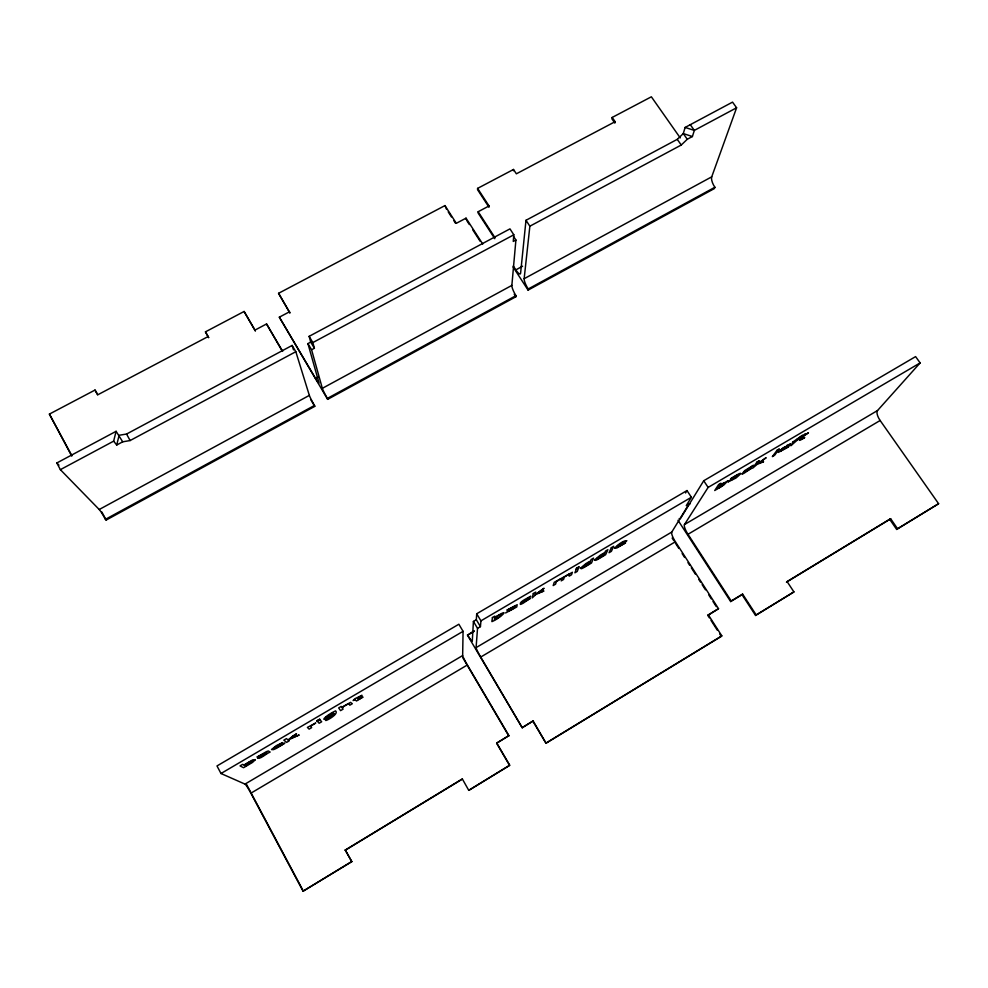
<?xml version="1.0" encoding="UTF-8"?>
<svg xmlns="http://www.w3.org/2000/svg" width="988" height="988" viewBox="0 0 988 988"><rect width="100%" height="100%" fill="white"/><g stroke="black" fill="none" stroke-linecap="round" stroke-linejoin="round"><path stroke-width="1.48" d="M466.027 219.385L466.04 218.15L456.32 223.3L444.958 205.59L278.567 293.3L289.867 312.85L278.567 293.3M345.269 850.038L462.322 778.915L468.757 790.351L509.61 765.441L496.655 743.272L508.906 735.615L467.361 664.973A9.448 0.729 60.1 0 1 462.656 655.563L463.063 631.332L458.864 624.231L216.989 765.947L220.991 773.505L244.999 784.101A9.744 0.926 61.3 0 1 250.878 793.191L303.057 891.201L351.802 861.66L345.269 850.038L351.802 861.66M477.599 188.387L477.562 189.671L488.974 207.208L489.035 205.961L477.599 188.387L513.501 169.467L516.366 173.814L615.116 121.685L612.19 117.448L651.364 96.799L680.238 137.912M489.035 205.961L478.155 211.716L478.118 212.976L494.778 238.688M474.154 630.801L467.485 635.222L522.244 727.773L533.112 720.956L546.018 743.248L532.964 721.289M522.244 727.773L480.724 657.057A9.435 0.827 60 0 1 476.093 647.622L671.778 532.05L689.019 503.991L686.277 505.609L691.365 497.26L686.993 490.554L476.71 613.77L476.315 619.723L473.413 621.427L472.289 641.2A9.374 0.815 60.1 0 1 467.497 634.716M476.093 647.622L477.525 628.356L473.413 621.427M513.402 170.776L513.501 169.467M477.525 628.356L480.427 626.651L480.934 620.847L476.71 613.77M515.909 240.035L511.858 285.396A8.67 2.001 61.7 0 0 515.971 295.647L515.872 296.758L327.646 399.35L327.386 398.399A8.892 0.741 61 0 1 322.335 388.333L311.591 349.777L314.394 348.27L310.726 342.095L309.133 336.34L509.969 228.87L513.822 234.798L513.254 241.455L515.909 240.035L513.612 236.515M513.093 266.97L528.074 290.114L714.423 188.547L714.892 187.263A8.423 3.26 62.6 0 1 711.718 176.84L736.603 107.778L732.54 102.122L685.129 127.44L683.276 133.578L677.262 139.345L525.986 220.299L520.59 273.231A8.633 2.062 62 0 1 515.835 269.885L513.315 266.007M528.074 290.114L528.21 288.99A8.645 2.087 61.8 0 1 524.146 278.715L529.864 226.203L525.986 220.299M468.757 790.351L509.722 765.194L496.729 742.988L508.906 735.615M612.19 117.448L611.905 118.832L614.832 123.068L615.116 121.685M113.645 441.154L116.102 431.311L122.697 441.821L130.12 440.549L295.82 351.703L292.127 345.442L126.563 434.041L119.128 435.263L116.708 445.02L113.645 441.154L60.367 469.658L56.835 462.964L116.102 431.311M529.864 226.203L681.251 145.026L687.278 139.271L692.403 136.529L694.329 130.404L736.603 107.778M685.561 492.975L686.993 490.554M678.027 520.293L730.663 601.569L731.219 601L687.994 534.286A9.164 2.309 58.7 0 1 684.449 524.579L877.529 410.539L920.137 362.905L915.592 356.606L703.728 480.748L680.497 518.49A9.102 2.285 59 0 1 679.176 518.564M684.449 524.579L708.124 487.417L920.137 362.905M709.396 617.871L707.816 615.401L708.334 614.857L718.523 608.682L675.397 541.757A9.176 2.211 58.8 0 1 671.778 532.05M718.523 608.682L707.816 615.401M742.037 594.677L742.606 594.097L756.178 614.931L755.573 615.475L742.037 594.677L730.663 601.569M546.018 743.248L721.277 636.383L721.82 635.877L708.334 614.857M890.608 518.675L889.743 519.392L896.672 529.432L897.549 528.728L890.608 518.675L787.09 581.574L793.932 591.911L755.573 615.475M877.529 410.539A8.917 3.594 57.3 0 0 880.135 420.493L938.6 503.707L896.672 529.432M721.067 484.626L717.486 488.43C720.326 488.294 729.342 479.699 722.092 483.959M785.201 446.798L781.31 449.787L788.548 445.218L782.829 448.021L778.309 452.418L788.325 447.07L788.967 446.218L780.619 450.911L790.733 443.81L786.67 445.551M303.057 891.201L351.567 861.622M546.191 742.951L721.82 635.877M756.178 614.931L793.932 591.911M897.549 528.728L938.6 503.707M522.368 727.464L533.112 720.956M731.219 601L742.606 594.097M345.504 850.1L462.31 779.124M786.436 582.179L889.743 519.392M250.878 793.191L467.361 664.973M480.724 657.057L675.397 541.757M687.994 534.286L880.135 420.493M244.999 784.101L462.656 655.563M800.305 437.61L796.6 439.796L802.627 435.239L792.907 441.957L792.413 442.612L793.92 441.722L790.832 445.749C795.538 441.636 800.194 437.412 805.405 433.856L804.331 435.239L808.443 432.818C802.046 436.931 799.181 440.586 804.751 437.536C802.589 438.919 795.883 443.266 801.577 437.227L800.07 438.104M687.5 505.337L690.143 503.781M468.818 634.444L474.117 631.32M220.991 773.505L463.063 631.332M480.934 620.847L691.365 497.26M60.367 469.658L99.208 509.512A9.164 0.827 60.2 0 1 105.432 519.342L314.468 405.451A8.904 0.655 61 0 1 309.343 395.385L295.82 351.703M327.386 398.399L515.971 295.647M528.21 288.99L714.892 187.263M105.432 519.342L106.148 520.071L314.752 406.377L314.468 405.451M289.546 311.763L279.332 317.173L315.505 378.318L318.21 376.848M515.835 269.885L522.578 266.229M99.208 509.512L309.343 395.385M322.335 388.333L511.858 285.396M524.146 278.715L711.718 176.84M116.708 445.02L122.697 441.821M315.505 378.318A8.867 0.729 61.1 0 0 318.914 382.554L307.923 343.602L310.726 342.095M314.394 348.27L312.838 342.577L513.822 234.798M282.667 351.358L266.55 323.953L254.99 330.091L244.098 311.467L205.455 331.845L208.629 337.575L205.455 331.845M71.766 456.11L49.4 414.096L95.021 390.05L97.689 394.62M208.147 336.525L97.639 394.867L95.021 390.05M685.129 127.44L694.329 130.404L690.291 124.686M692.403 136.529L683.276 133.578L687.278 139.271M56.835 462.964L58.947 465.15M49.4 414.096L71.716 455.419M677.262 139.345L681.251 145.026M703.728 480.748L708.124 487.417M478.155 211.716L494.902 237.577M466.04 218.15L482.749 244.073M672.136 538.052L673.804 540.646M675.471 543.227L678.805 548.402M682.14 553.589L684.647 557.467M687.981 562.641L689.649 565.235M691.316 567.816L695.478 574.287M698.812 579.474L700.48 582.056M702.147 584.649L705.481 589.824M708.828 594.998L711.323 598.889M712.99 601.47L716.325 606.644M466.867 220.67L469.349 224.548M472.672 229.698L480.156 241.307M514.205 294.189L515.872 296.758M710.99 620.341L717.313 630.208M719.696 633.913L721.277 636.383M446.601 209.382L444.958 205.59M448.231 211.901L451.467 216.952M453.9 220.744L455.517 223.276M309.133 336.34L312.838 342.577M476.315 619.723L480.427 626.651M307.923 343.602L311.591 349.777M327.646 399.35L279.332 317.173M462.767 657.638L508.795 735.912M282.346 351.271L266.55 323.953M310.887 399.819L314.752 406.377M255.386 331.141L244.098 311.467M126.563 434.041L130.12 440.549M101.838 511.982L106.148 520.071M246.654 784.596L302.674 889.83M292.127 345.442L293.51 349.863M582.871 566.803L584.217 566.902L588.564 564.234L590.318 561.555L582.871 566.803M334.352 714.176C311.652 728.107 341.008 715.226 335.525 710.866C323.694 716.448 317.136 725.031 334.352 714.176M259.992 757.03L267.069 753.202L266.464 752.794L259.992 757.03M326.225 717.251L327.954 717.461L334.03 713.756L333.24 712.719L326.225 717.251M597.098 558.43L598.395 558.566L602.717 555.911L604.57 553.181L597.098 558.43M252.706 761.192L245.691 765.959L244.271 765.206L249.791 761.711L252.706 761.192M564.383 577.017L563.555 579.462L561.196 580.858L561.925 578.56L559.788 579.388L556.368 581.722L555.565 584.167L553.194 585.563L554.243 582.29L572.398 572.274L571.533 574.769L569.174 576.165L569.496 573.781L564.383 577.017M492.419 617.562L491.901 621.625C499.94 618.562 513.093 605.768 494.667 617.599L494.865 616.129L492.419 617.562M494.605 618.019L494.383 619.686C502.596 616.487 503.917 610.942 494.605 618.019M727.798 480.946L723.71 485.096L714.719 490.53L718.622 484.589L720.931 483.243L719.499 485.392L727.798 480.946M744.001 472.239L751.275 468.398L744.063 473.24A6.323 0.815 -32.9 0 1 741.865 474.092L744.791 470.547L753.498 465.262L744.001 472.239M507.103 610.065L514.785 606.175L505.609 612.955L516.773 606.99L517.181 604.693L507.103 610.065M580.413 568.248L581.339 568.73A5.311 0.716 -31.9 0 0 583.834 567.594L591.479 563.037L593.553 558.121L591.157 559.529L590.528 561.061A7.534 1.025 -31.9 0 0 585.933 563.605L580.413 568.248M514.711 606.817L512.76 608.929L508.054 611.313L514.711 606.817M594.653 559.875L595.517 560.394A5.298 0.716 -32 0 0 597.975 559.27L605.607 554.737L607.879 549.699L605.508 551.094L604.804 552.675A7.521 1.013 -32 0 0 600.235 555.207L594.653 559.875M614.684 548.093L616.771 548.031L625.651 542.783C622.02 544.894 607.151 552.576 626.861 540.72C623.539 540.201 617.525 545.006 614.684 548.093M530.186 598.456L523.109 603.236A6.471 0.877 -31.5 0 1 520.343 604.421C518.885 601.729 527.913 598.061 530.741 596.246L521.997 602.816L530.186 598.456M730.626 480.39L737.406 475.821L730.626 480.39M533.322 593.529L532.162 597.938L535.904 594.455L543.906 591.022L537.818 593.072L544.067 588.268L535.039 594.714L535.743 592.108L533.322 593.529M274.281 747.817C278.221 748.793 294.313 736.48 276.936 748.052A6.867 0.914 -30 0 1 273.491 749.62L271.515 749.559L276.208 745.705L282.778 742.556L274.281 747.817M255.361 759.673L252.508 762.415L243.554 767.713L240.035 765.898L242.665 764.354L243.913 765.021L252.805 759.809L255.361 759.673M576.202 569.384L574.905 572.793L577.264 571.41L578.585 567.976L576.202 569.384M576.486 568.298L576.251 568.903L579.203 566.692L576.486 568.298M611.362 547.648L609.04 552.712L611.374 551.341L613.733 546.265L611.362 547.648M728.255 481.823L735.838 478.106C752.56 464.187 718.733 486.108 735.196 476.216C745.335 470.906 728.996 480.032 728.255 481.823M757.006 462.038L752.547 468.275L757.216 464.286L763.576 461.779L759.253 462.829L766.145 457.691L756.635 464.385L759.29 460.692L757.006 462.038M777.099 450.219L772.344 456.629L774.58 455.307L779.371 448.898L777.099 450.219M257.609 758.167C260.054 759.636 266.575 753.239 270.169 752.053L268.378 750.979L266.414 751.646L256.991 757.104L266.155 752.609L257.609 758.167M617.821 545.648L617.278 546.265L624.638 541.622L617.821 545.648M293.288 735.702L288.064 739.95L286.434 738.629L283.84 740.16L286.644 742.371L289.188 740.864L288.373 740.197L289.262 739.506L299.203 734.973L291.015 738.197L296.499 733.812L293.288 735.702M311.319 725.76L310.467 726.402L311.665 727.637L309.133 729.132L307.392 727.403L315.777 722.981L311.319 725.76M342.959 706.642L341.91 707.42L341.231 706.42L338.674 707.927L340.576 710.631L343.095 709.149L342.107 707.704L343.948 706.371A5.002 0.679 -30.4 0 1 346.726 704.666L348.838 703.876L349.814 705.21L352.321 703.728L350.542 702.382L342.959 706.642M362.794 697.133L358.644 699.492L357.52 698.331L362.016 695.293L354.47 698.936L354.816 699.529L353.111 700.529L354.988 699.813L356.532 700.974L362.794 697.133M319.717 719.215L316.79 720.931L319.717 719.215M320.087 719.943L317.531 721.45L319.136 723.253L321.668 721.759L320.087 719.943"/></g></svg>
